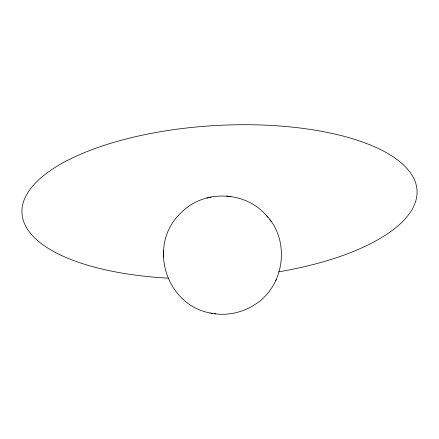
<?xml version="1.0" encoding="UTF-8"?>
<svg xmlns="http://www.w3.org/2000/svg" width="439" height="439" viewBox="0 0 439 439"><rect width="100%" height="100%" fill="white"/><g stroke="black" fill="none" stroke-linecap="round" stroke-linejoin="round"><path stroke-width="0.66" d="M212.498 313.369C165.498 306.762 146.269 243.799 181.834 212.048C205.189 188.743 247.711 191.201 267.938 217.382M163.473 250.351L163.352 257.803M210.731 313.089C225.942 316.272 242.262 312.963 255.191 304.392C284.521 285.954 290.569 241.038 266.632 215.725M275.697 280.861L276.356 279.259M206.89 198L209.227 197.468M209.387 197.424L211.241 197.001M230.859 196.529L226.497 196.068M214.336 313.655L215.681 313.863M269.837 219.813L271.209 221.563M168.274 278.167A197.841 76.364 -3.3 0 1 56.104 166.82A197.841 76.364 -3.3 0 1 378.061 148.398A197.841 76.364 -3.3 0 1 278.743 271.845"/></g></svg>
